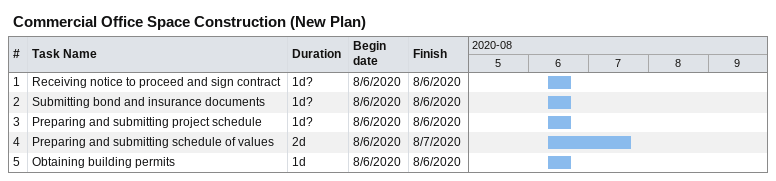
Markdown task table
Commercial Office Space Construction (New Plan)

| ID | Task | Duration | Start | Finish |
|---|---|---|---|---|
| 1 | Receiving notice to proceed and sign contract | 1d? | 2020-08-06 | 2020-08-06 |
| 2 | Submitting bond and insurance documents | 1d? | 2020-08-06 | 2020-08-06 |
| 3 | Preparing and submitting project schedule | 1d? | 2020-08-06 | 2020-08-06 |
| 4 | Preparing and submitting schedule of values | 2d | 2020-08-06 | 2020-08-07 |
| 5 | Obtaining building permits | 1d | 2020-08-06 | 2020-08-06 |
